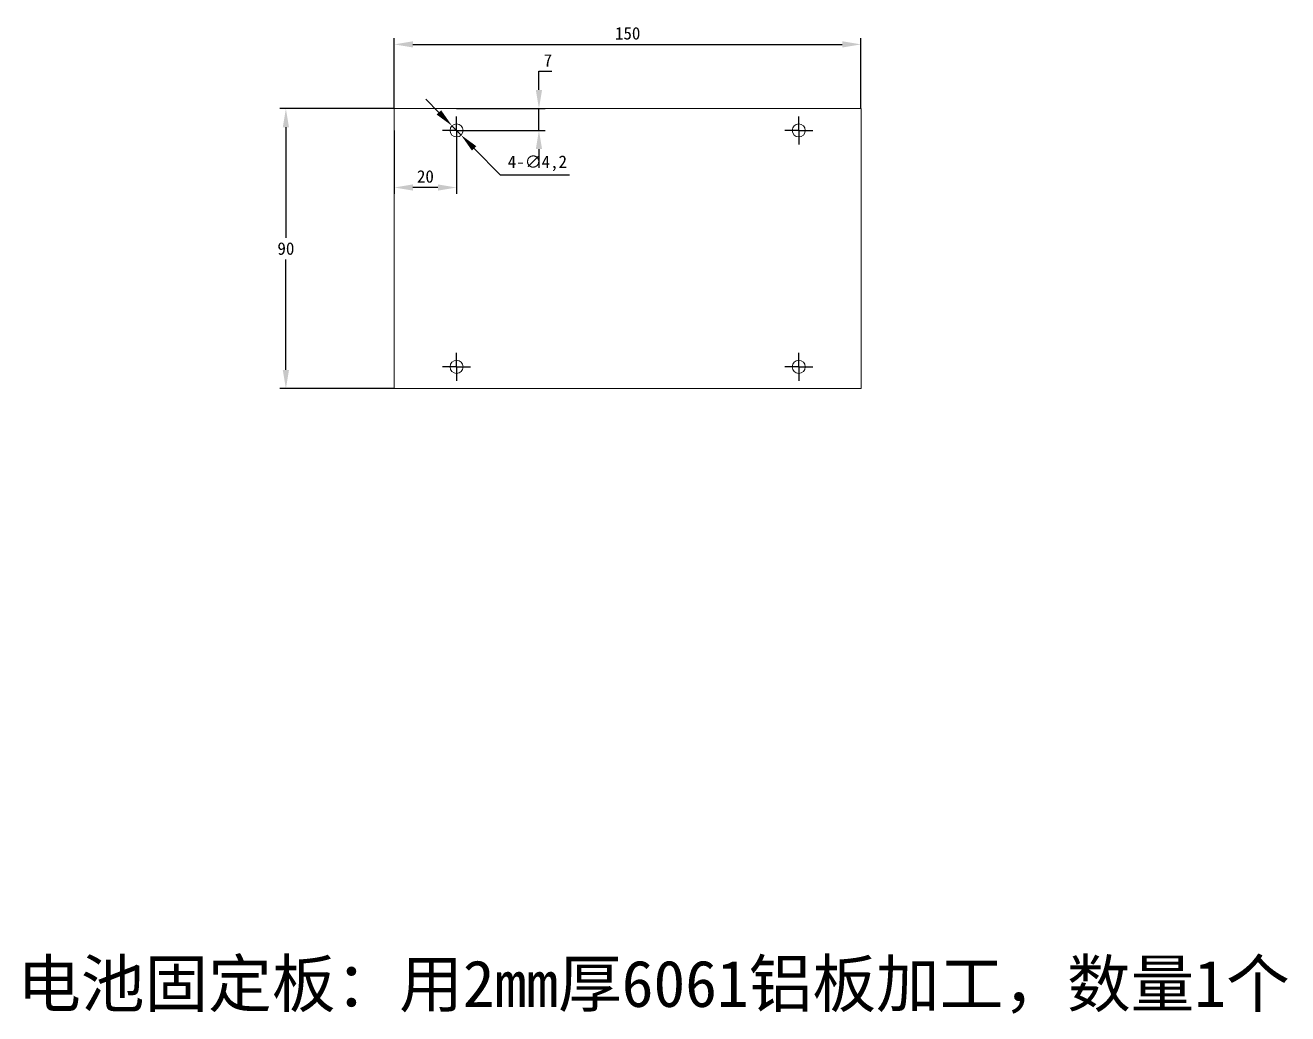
# Model space of a CAD drawing. Header units: millimetres. Extents: x -1259 to 2179, y 223 to 757.
# Drawn here: x -1258.6 to -852.8, y 225.2 to 543 of the extents above; entities that cross this region are included whole.
import ezdxf

# ---------------------------------------------------------------- set-up
doc = ezdxf.new("R2010")
doc.units = ezdxf.units.MM
doc.header["$PDSIZE"] = -1
doc.linetypes.add('CENTERX2', pattern=[20.32, 12.7, -2.54, 2.54, -2.54])
doc.layers.add('10', color=7, linetype='Continuous')
doc.dimstyles.new('ISO-25', dxfattribs={"dimtxt": 2.5, "dimasz": 2.5, "dimexe": 1.25, "dimexo": 0.625, "dimtad": 1, "dimtxsty": 'Standard', "dimcen": 2.5, "dimadec": 0, "dimazin": 0, "dimtfac": 1, "dimtmove": 0, "dimatfit": 3, "dimfxl": 1, "dimarcsym": 0})

# ---------------------------------------------------------------- blocks, each defined once
blk = doc.blocks.new('SW_CENTERMARKSYMBOL_0')
at = {"layer": '10', "color": 0}
for p, q in [((0, 2.5), (0, 4.5)), ((-2.5, 0), (-4.5, 0)), ((0, 0), (-2.5, 0)), ((0, 0), (0, 2.5)), ((0, 0), (0, -2.5)), ((0, 0), (2.5, 0)), ((2.5, 0), (4.5, 0)), ((0, -2.5), (0, -4.5))]:
    blk.add_line(p, q, dxfattribs=at)
blk = doc.blocks.new('SW_CENTERMARKSYMBOL_1')
at = {"layer": '10', "color": 0}
for p, q in [((0, 2.5), (0, 4.5)), ((-2.5, 0), (-4.5, 0)), ((0, 0), (-2.5, 0)), ((0, 0), (0, 2.5)), ((0, 0), (0, -2.5)), ((0, 0), (2.5, 0)), ((2.5, 0), (4.5, 0)), ((0, -2.5), (0, -4.5))]:
    blk.add_line(p, q, dxfattribs=at)
blk = doc.blocks.new('SW_CENTERMARKSYMBOL_2')
at = {"layer": '10', "color": 0}
for p, q in [((0, 2.5), (0, 4.5)), ((-2.5, 0), (-4.5, 0)), ((0, 0), (-2.5, 0)), ((0, 0), (0, 2.5)), ((0, 0), (0, -2.5)), ((0, 0), (2.5, 0)), ((2.5, 0), (4.5, 0)), ((0, -2.5), (0, -4.5))]:
    blk.add_line(p, q, dxfattribs=at)
blk = doc.blocks.new('SW_CENTERMARKSYMBOL_3')
at = {"layer": '10', "color": 0}
for p, q in [((0, 2.5), (0, 4.5)), ((-2.5, 0), (-4.5, 0)), ((0, 0), (-2.5, 0)), ((0, 0), (0, 2.5)), ((0, 0), (0, -2.5)), ((0, 0), (2.5, 0)), ((2.5, 0), (4.5, 0)), ((0, -2.5), (0, -4.5))]:
    blk.add_line(p, q, dxfattribs=at)
blk = doc.blocks.new('SW_CENTERMARKSYMBOL_4')
at = {"layer": '10', "color": 0}
for p, q in [((0, 2.5), (0, 4.5)), ((-2.5, 0), (-4.5, 0)), ((0, 0), (-2.5, 0)), ((0, 0), (0, 2.5)), ((0, 0), (0, -2.5)), ((0, 0), (2.5, 0)), ((2.5, 0), (4.5, 0)), ((0, -2.5), (0, -4.5))]:
    blk.add_line(p, q, dxfattribs=at)
blk = doc.blocks.new('SW_CENTERMARKSYMBOL_5')
at = {"layer": '10', "color": 0}
for p, q in [((0, 2.5), (0, 4.5)), ((-2.5, 0), (-4.5, 0)), ((0, 0), (-2.5, 0)), ((0, 0), (0, 2.5)), ((0, 0), (0, -2.5)), ((0, 0), (2.5, 0)), ((2.5, 0), (4.5, 0)), ((0, -2.5), (0, -4.5))]:
    blk.add_line(p, q, dxfattribs=at)
blk = doc.blocks.new('SW_CENTERMARKSYMBOL_6')
at = {"layer": '10', "color": 0}
for p, q in [((0, 2.5), (0, 4.5)), ((-2.5, 0), (-4.5, 0)), ((0, 0), (-2.5, 0)), ((0, 0), (0, 2.5)), ((0, 0), (0, -2.5)), ((0, 0), (2.5, 0)), ((2.5, 0), (4.5, 0)), ((0, -2.5), (0, -4.5))]:
    blk.add_line(p, q, dxfattribs=at)
blk = doc.blocks.new('SW_CENTERMARKSYMBOL_7')
at = {"layer": '10', "color": 0}
for p, q in [((0, 2.5), (0, 4.5)), ((-2.5, 0), (-4.5, 0)), ((0, 0), (-2.5, 0)), ((0, 0), (0, 2.5)), ((0, 0), (0, -2.5)), ((0, 0), (2.5, 0)), ((2.5, 0), (4.5, 0)), ((0, -2.5), (0, -4.5))]:
    blk.add_line(p, q, dxfattribs=at)
blk = doc.blocks.new('*D183')
at = {"color": 3, "lineweight": -2, "transparency": 16777216}
for p, q in [((-1139.96, 516.15), (-1139.96, 538.81)), ((-1133.96, 536.81), (-995.96, 536.81)), ((-989.96, 516.15), (-989.96, 538.81))]:
    blk.add_line(p, q, dxfattribs=at)
at = {"color": 3, "linetype": 'CENTERX2', "transparency": 16777216}
for points in [[(-1133.96, 537.81), (-1133.96, 535.81), (-1139.96, 536.81)], [(-995.96, 537.81), (-995.96, 535.81), (-989.96, 536.81)]]:
    blk.add_solid(points, dxfattribs=at)
at = {"layer": 'Defpoints', "color": 0, "linetype": 'CENTERX2', "transparency": 16777216}
for p in [(-989.96, 536.81), (-1139.96, 516.15), (-989.96, 516.15)]:
    blk.add_point(p, dxfattribs=at)
at = {"color": 3, "linetype": 'CENTERX2', "transparency": 16777216, "insert": (-1064.96, 540.34), "char_height": 4, "attachment_point": 5}
blk.add_mtext('150', dxfattribs=at)
blk = doc.blocks.new('*D184')
at = {"color": 3, "lineweight": -2, "transparency": 16777216}
for p, q in [((-1139.96, 516.15), (-1176.8, 516.15)), ((-1174.8, 510.15), (-1174.8, 474.67)), ((-1174.8, 432.15), (-1174.8, 467.63)), ((-1139.96, 426.15), (-1176.8, 426.15))]:
    blk.add_line(p, q, dxfattribs=at)
at = {"color": 3, "linetype": 'CENTERX2', "transparency": 16777216}
for points in [[(-1175.8, 510.15), (-1173.8, 510.15), (-1174.8, 516.15)], [(-1175.8, 432.15), (-1173.8, 432.15), (-1174.8, 426.15)]]:
    blk.add_solid(points, dxfattribs=at)
at = {"layer": 'Defpoints', "color": 0, "linetype": 'CENTERX2', "transparency": 16777216}
for p in [(-1139.96, 516.15), (-1174.8, 426.15), (-1139.96, 426.15)]:
    blk.add_point(p, dxfattribs=at)
at = {"color": 3, "linetype": 'CENTERX2', "transparency": 16777216, "insert": (-1174.8, 471.15), "char_height": 4, "attachment_point": 5}
blk.add_mtext('90', dxfattribs=at)
blk = doc.blocks.new('*D185')
at = {"color": 3, "lineweight": -2, "transparency": 16777216}
for p, q in [((-1125.62, 514.94), (-1129.82, 519.23)), ((-1121.42, 510.65), (-1118.49, 507.65)), ((-1105.82, 494.72), (-1114.29, 503.36)), ((-1083.63, 494.72), (-1105.82, 494.72))]:
    blk.add_line(p, q, dxfattribs=at)
at = {"color": 3, "linetype": 'CENTERX2', "transparency": 16777216}
for points in [[(-1124.91, 515.64), (-1126.34, 514.24), (-1121.42, 510.65)], [(-1113.57, 504.06), (-1115, 502.66), (-1118.49, 507.65)]]:
    blk.add_solid(points, dxfattribs=at)
at = {"layer": 'Defpoints', "color": 0, "linetype": 'CENTERX2', "transparency": 16777216}
for p in [(-1121.42, 510.65), (-1118.49, 507.65)]:
    blk.add_point(p, dxfattribs=at)
at = {"color": 3, "linetype": 'CENTERX2', "transparency": 16777216, "insert": (-1093.97, 498.57), "char_height": 4, "attachment_point": 5}
blk.add_mtext('4-∅4,2', dxfattribs=at)
blk = doc.blocks.new('*D186')
at = {"color": 3, "lineweight": -2, "transparency": 16777216}
for p, q in [((-1093.47, 522.15), (-1093.47, 528.15)), ((-1093.47, 528.15), (-1089.28, 528.15)), ((-1119.96, 516.15), (-1091.47, 516.15)), ((-1093.47, 509.15), (-1093.47, 516.15)), ((-1119.96, 509.15), (-1091.47, 509.15)), ((-1093.47, 503.15), (-1093.47, 497.15))]:
    blk.add_line(p, q, dxfattribs=at)
at = {"color": 3, "linetype": 'CENTERX2', "transparency": 16777216}
for points in [[(-1094.47, 522.15), (-1092.47, 522.15), (-1093.47, 516.15)], [(-1094.47, 503.15), (-1092.47, 503.15), (-1093.47, 509.15)]]:
    blk.add_solid(points, dxfattribs=at)
at = {"layer": 'Defpoints', "color": 0, "linetype": 'CENTERX2', "transparency": 16777216}
for p in [(-1119.96, 516.15), (-1093.47, 516.15), (-1119.96, 509.15)]:
    blk.add_point(p, dxfattribs=at)
at = {"color": 3, "linetype": 'CENTERX2', "transparency": 16777216, "insert": (-1090.61, 531.67), "char_height": 4, "attachment_point": 5}
blk.add_mtext('7', dxfattribs=at)
blk = doc.blocks.new('*D187')
at = {"color": 3, "lineweight": -2, "transparency": 16777216}
for p, q in [((-1139.96, 509.15), (-1139.96, 488.8)), ((-1119.96, 509.15), (-1119.96, 488.8)), ((-1125.96, 490.8), (-1133.96, 490.8))]:
    blk.add_line(p, q, dxfattribs=at)
at = {"color": 3, "linetype": 'CENTERX2', "transparency": 16777216}
for points in [[(-1133.96, 491.8), (-1133.96, 489.8), (-1139.96, 490.8)], [(-1125.96, 491.8), (-1125.96, 489.8), (-1119.96, 490.8)]]:
    blk.add_solid(points, dxfattribs=at)
at = {"layer": 'Defpoints', "color": 0, "linetype": 'CENTERX2', "transparency": 16777216}
for p in [(-1139.96, 509.15), (-1119.96, 509.15), (-1139.96, 490.8)]:
    blk.add_point(p, dxfattribs=at)
at = {"color": 3, "linetype": 'CENTERX2', "transparency": 16777216, "insert": (-1129.96, 494.33), "char_height": 4, "attachment_point": 5}
blk.add_mtext('20', dxfattribs=at)

msp = doc.modelspace()

# ---------------------------------------------------------------- linework, layer by layer
at = {"color": 7, "linetype": 'Continuous', "lineweight": 15}
for p, q in [((-1139.955, 426.151), (-1139.955, 516.151)), ((-1139.955, 516.151), (-989.955, 516.151)), ((-989.955, 516.151), (-989.955, 426.151)), ((-989.955, 426.151), (-1139.955, 426.151))]:
    msp.add_line(p, q, dxfattribs=at)
for centre in [(-1119.955, 509.151), (-1009.955, 509.151), (-1119.955, 433.151), (-1009.955, 433.151)]:
    msp.add_circle(centre, 2.1, dxfattribs=at)

# ---------------------------------------------------------------- block references
at = {"layer": '10'}
for name, p in [('SW_CENTERMARKSYMBOL_2', (-1119.955, 509.151)), ('SW_CENTERMARKSYMBOL_6', (-1119.955, 509.151)), ('SW_CENTERMARKSYMBOL_3', (-1009.955, 509.151)), ('SW_CENTERMARKSYMBOL_7', (-1009.955, 509.151)), ('SW_CENTERMARKSYMBOL_0', (-1119.955, 433.151)), ('SW_CENTERMARKSYMBOL_4', (-1119.955, 433.151)), ('SW_CENTERMARKSYMBOL_1', (-1009.955, 433.151)), ('SW_CENTERMARKSYMBOL_5', (-1009.955, 433.151))]:
    msp.add_blockref(name, p, dxfattribs=at)

# ---------------------------------------------------------------- texts
at = {"color": 1, "linetype": 'CENTERX2', "insert": (-1261.156, 242.379), "char_height": 15, "attachment_point": 1}
msp.add_mtext_dynamic_manual_height_columns('{\\fSimSun|b0|i0|c134|p2;\\C40;\\c3266552;电池固定板：用2mm厚6061铝板加工，数量1个}', width=490.11574, gutter_width=17.5, heights=[0], dxfattribs=at)

# ---------------------------------------------------------------- dimensions: what is measured, and where the dimension line sits
at = {"color": 1, "linetype": 'CENTERX2'}
for base, p1, p2, picture, middle in [((-989.955, 536.813), (-1139.955, 516.151), (-989.955, 516.151), '*D183', (-1064.955, 540.337)), ((-1139.955, 490.802), (-1119.955, 509.151), (-1139.955, 509.151), '*D187', (-1129.955, 494.326))]:
    dim = msp.add_linear_dim(base=base, p1=p1, p2=p2, dimstyle='ISO-25', override={"dimtxt": 4, "dimasz": 6, "dimexe": 2, "dimexo": 0, "dimgap": 1.524, "dimtih": 1, "dimtoh": 1, "dimclrd": 3, "dimclre": 3, "dimclrt": 3, "dimadec": 2, "dimtzin": 0}, dxfattribs=at)
    dim.commit()
    dim.dimension.update_dxf_attribs({"geometry": picture, "text_midpoint": middle})
for base, p1, p2, picture, middle in [((-1093.469, 516.151), (-1119.955, 509.151), (-1119.955, 516.151), '*D186', (-1090.612, 531.675)), ((-1174.805, 426.151), (-1139.955, 516.151), (-1139.955, 426.151), '*D184', (-1174.805, 471.151))]:
    dim = msp.add_linear_dim(base=base, p1=p1, p2=p2, angle=90, dimstyle='ISO-25', override={"dimtxt": 4, "dimasz": 6, "dimexe": 2, "dimexo": 0, "dimgap": 1.524, "dimtih": 1, "dimtoh": 1, "dimclrd": 3, "dimclre": 3, "dimclrt": 3, "dimadec": 2, "dimtzin": 0}, dxfattribs=at)
    dim.commit()
    dim.dimension.update_dxf_attribs({"geometry": picture, "text_midpoint": middle})
dim = msp.add_diameter_dim_2p(p1=(-1121.424, 510.651), p2=(-1118.486, 507.65), text='4-<>', dimstyle='ISO-25', override={"dimtxt": 4, "dimasz": 6, "dimexe": 2, "dimexo": 0, "dimgap": 1.524, "dimtih": 1, "dimtoh": 1, "dimclrd": 3, "dimclre": 3, "dimclrt": 3, "dimadec": 2, "dimtzin": 0}, dxfattribs=at)
dim.commit()
dim.dimension.update_dxf_attribs({"geometry": '*D185', "text_midpoint": (-1093.967, 494.715), "dimtype": 163})

doc.saveas('drawing.dxf')
